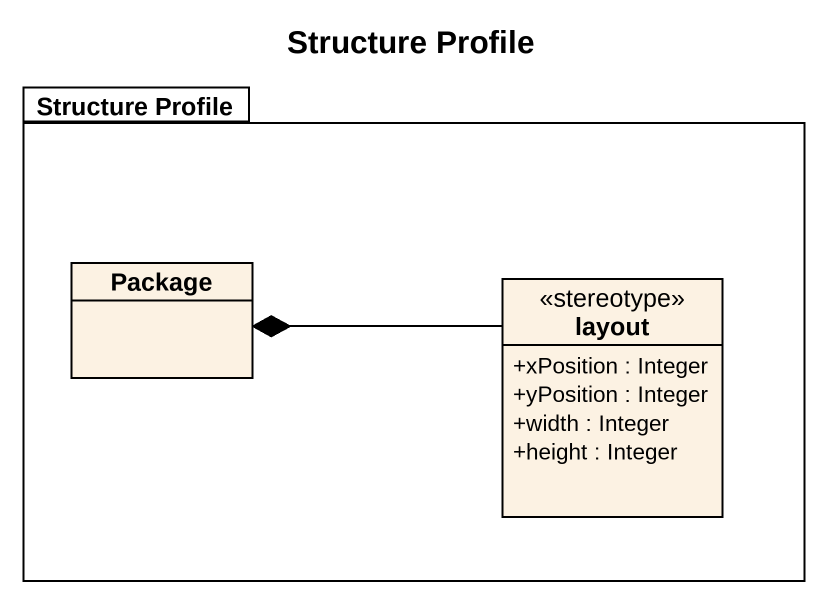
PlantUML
@startuml
title Structure Profile
hide circle
hide empty members
skinparam classAttributeIconSize 0
package "Structure Profile" as Structure_Profile {
  class "Package" as Package_
  class layout <<stereotype>> {
    +xPosition : Integer
    +yPosition : Integer
    +width : Integer
    +height : Integer
  }
}
layout -left-* Package_
@enduml
